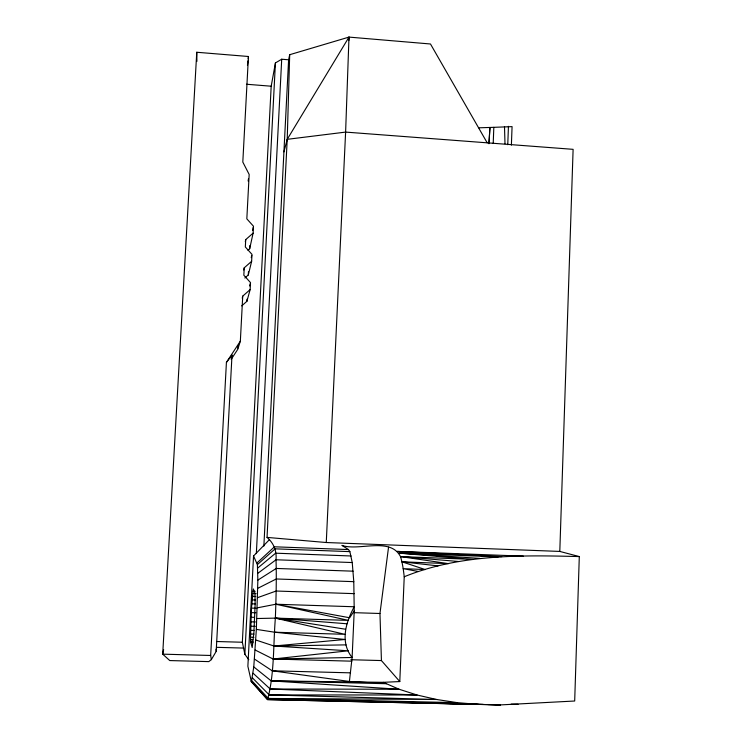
<?xml version="1.0" encoding="UTF-8"?>
<svg xmlns="http://www.w3.org/2000/svg" width="742" height="742" viewBox="0 0 742 742"><rect width="100%" height="100%" fill="white"/><g stroke="black" fill="none" stroke-linecap="round" stroke-linejoin="round"><path stroke-width="1.11" d="M250.518 637.192L251.473 608.106L253.365 588.944L254.979 593.21L255.127 604.433L253.903 632.574L252.187 647.553L250.805 642.618L250.518 637.192L253.959 637.295M254.45 659.063L272.166 670.787L349.408 681.462L352.116 657.486L354.231 610.777L353.786 581.654L352.237 562.547L349.881 551.631L348.499 549.572L341.923 545.389C358.924 551.417 390.125 536.549 400.504 556.583C402.554 563.141 403.425 569.967 404.232 576.757L399.79 681.564L383.234 682.325L271.182 680.887L253.773 666.9L256.352 629.374L257.864 580.123L257.391 564.616L253.541 556.018L269.086 540M253.541 556.018L247.874 666.27L251.39 681.777L267.547 699.595C274.577 673.411 273.149 645.141 275.365 618.123C276.061 598.683 276.627 579.224 276.015 559.774C276.822 551.018 273.826 543.19 267.037 537.403L287.219 139.329L289.695 54.704L348.99 37.1L430.481 43.991L487.197 142.826M267.037 537.403L326.267 542.523L559.802 551.427L579.298 556.574L574.688 701.014L500.553 704.9L267.547 699.595L250.972 680.943M559.802 551.427L573.112 149.337L345.614 132.095L287.219 139.329L283.926 151.878M287.219 139.329L348.99 37.1L345.614 132.095L326.267 542.523M493.207 143.521L493.82 127.336L512.073 126.622L511.386 145.117M507.76 144.699L508.446 126.335M348.833 40.55L348.99 37.1M256.342 553.578L281.71 59.221L288.61 59.787L289.695 54.704M263.864 546.121L288.61 59.787M237.839 348.183L237.959 345.92M231.189 359.36L237.774 349.315L240.343 341.172L242.727 296.132L250.147 289.584L250.508 282.619L243.84 275.226L244.229 267.825L251.631 261.314L251.992 254.376L245.333 246.984L245.723 239.61L253.105 233.146L253.476 226.227L246.826 218.844L249.173 174.472L242.81 162.062L248.44 56.494L196.76 52.255L162.702 654.156L169.77 660.566L208.808 661.614L211.349 659.629L216.191 651.374L232.005 355.149L226.421 362.393L210.672 655.474L211.349 659.629M241.725 305.88L246.9 301.308L247.012 299.147M244.841 278.018L248.292 274.985L248.459 271.757M247.949 250.258L249.674 248.755L249.841 245.528M248.793 659.694L244.851 654.268L242.346 642.247L271.192 86.211L275.421 62.931L281.71 59.221M244.851 654.268L275.421 62.931M251.39 681.777L253.773 666.9M247.457 65.342L247.949 60.918M248.199 58.711L248.44 56.494M257.279 607.837L275.848 604.229L354.259 606.761C345.809 622.167 339.808 642.192 352.116 657.486L273.102 659.026L255.127 649.992M399.79 681.564L381.425 660.566L379.969 613.495L388.548 547.16M248.125 181.02L248.468 178.831M245.305 241.771L245.723 239.61M163.639 649.658L162.702 654.156L210.672 655.474M243.756 270.023L244.229 267.825M252.549 230.512L253.245 227.302M249.674 248.755L253.105 233.146M251.223 257.641L251.733 255.461M242.235 298.182L242.727 296.132M248.292 274.985L251.631 261.314M249.618 285.948L250.212 283.732M231.152 358.228L232.005 355.149M246.9 301.308L250.147 289.584M354.231 610.777L349.695 617.761L275.848 604.229L348.508 620.395L275.365 618.123L256.862 618.531M226.421 362.393L240.343 341.172M257.02 562.9L274.466 546.798L348.499 549.572M257.391 564.616L275.115 548.839L349.881 551.631M257.659 568.112L275.634 553.189L351.142 555.981M257.817 573.325L276.015 559.774L352.237 562.547M257.864 580.123L276.237 568.446L353.127 571.182M257.789 588.313L276.284 578.973L353.786 581.654M404.232 576.757C459.613 554.2 520.596 555.044 579.298 556.574M257.595 597.653L276.154 591.022L354.166 593.646M493.82 127.336L478.748 127.81M346.06 644.872L273.974 646.022L255.767 639.984M252.465 677.91L269.244 694.92L417.05 695.004L436.574 699.483L457.276 702.646L478.738 704.446L268.354 698.463L251.89 680.766M270.199 689.012L399.14 689.253L417.05 695.004L270.199 689.012L253.105 673.244M457.276 702.646L268.354 698.463L436.574 699.483L269.244 694.92M511.127 704.139L518.074 704.306M267.547 699.595L500.553 704.9L487.828 704.538M272.166 670.787L350.576 672.846M250.666 641.561L252.966 641.626M216.664 641.515L242.346 642.247M250.805 642.618L253.124 642.683M216.441 647.321L243.877 648.091M350.855 659.731L381.425 660.566M351.801 661.178L273.102 659.026L348.248 650.799L273.974 646.022L345.03 639.474L274.735 632.221L256.352 629.374M381.388 701.552L386.016 701.682M407.998 702.303L418.414 702.591M434.608 703.045L450.802 703.499M461.218 703.796L483.2 704.408M250.675 626.22L255.285 626.359M250.573 630.329L254.033 630.44M274.735 632.221L344.872 634.308L275.365 618.123L346.996 623.781M250.518 634.03L253.996 634.132M250.564 639.734L252.864 639.799M251.473 608.106L256.064 608.255M353.841 612.66L379.969 613.495M251.223 612.623L255.814 612.771M251.009 617.233L254.45 617.344M250.824 621.815L255.415 621.954M252.883 591.235L255.192 591.309M252.605 593.489L256.064 593.6M252.317 596.401L255.777 596.512M252.03 599.879L255.48 599.99M251.742 603.821L255.192 603.932M418.497 571.516L403.203 568.66L425.24 569.568L401.932 561.796L448.548 563.651L400.504 556.583L473.062 559.412L398.946 553.115L498.179 556.908L397.304 551.408L523.305 556.138M397.304 551.408L501.713 556.621M349.408 681.462L386.443 683.716L271.182 680.887L399.14 689.253L383.234 682.325M398.946 553.115L480.028 558.401M246.474 84.245L271.192 86.211M400.504 556.583L458.667 561.499M401.932 561.796L438.012 565.886M275.365 618.123L345.484 629.225M216.043 649.176L216.191 651.374M504.495 126.613L504.996 143.753M196.76 52.255L196.918 61.382M489.952 127.466L488.95 143.642L489.952 127.466"/></g></svg>
